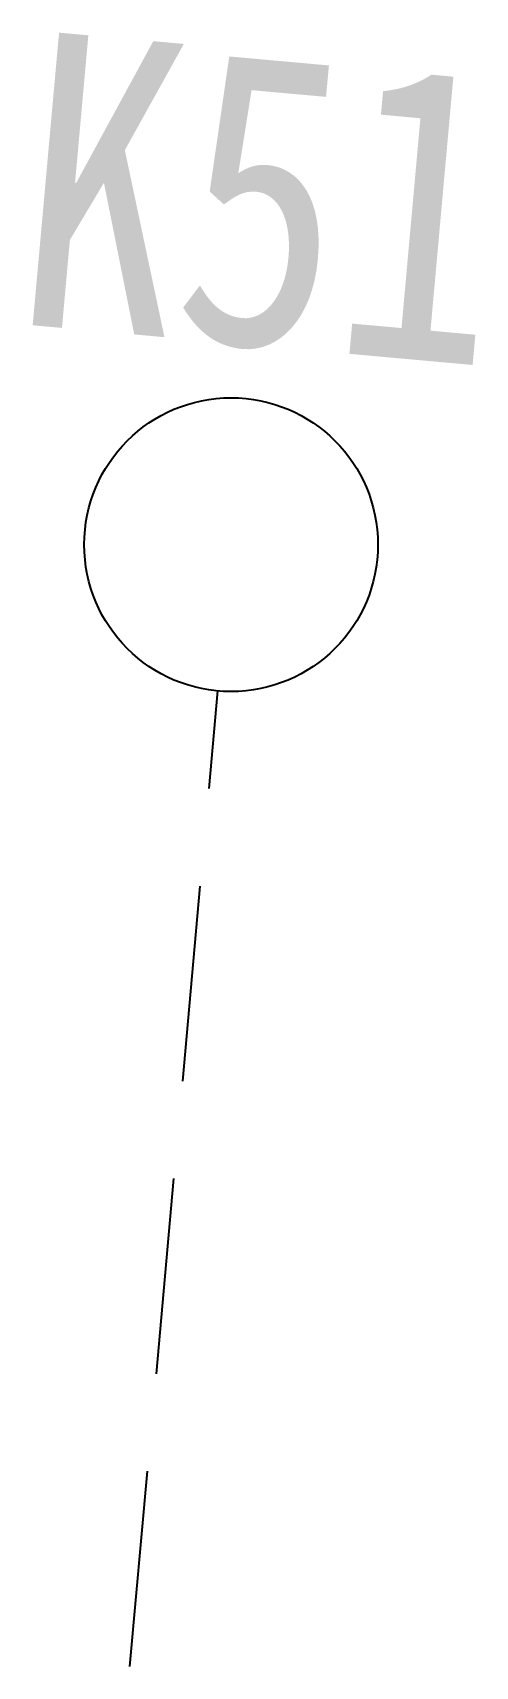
# Model space of a CAD drawing. Header units: inches. Extents: x 510447 to 606954, y 1095553 to 1134812.
# Drawn here: x 512505.1 to 512618.1, y 1129168.9 to 1129585.9 of the extents above; entities that cross this region are included whole.
import ezdxf

# ---------------------------------------------------------------- set-up
doc = ezdxf.new("R2010")
doc.units = ezdxf.units.IN
doc.header["$MEASUREMENT"] = 0
doc.linetypes.add('Kilométrica grande$1$JIS_02_2.0', pattern=[3, 2, -1])
doc.layers.add('Kilométrica grande$0$0-KM GRANDE', color=220, linetype='Continuous')
doc.styles.add('Kilométrica grande$0$哥Arial', font='Arial.ttf', dxfattribs={"width": 0.8})

# ---------------------------------------------------------------- blocks, each defined once
blk = doc.blocks.new('Kilométrica grande')
at = {"layer": 'Kilométrica grande$0$0-KM GRANDE', "linetype": 'Kilométrica grande$1$JIS_02_2.0', "lineweight": -3, "ltscale": 25}
blk.add_line((512529.91, 1129168.86), (512552.37, 1129417.85), dxfattribs=at)
at = {"layer": 'Kilométrica grande$0$0-KM GRANDE'}
blk.add_circle((512555.74, 1129455.2), 37.5, dxfattribs=at)
at = {"layer": 'Kilométrica grande$0$0-KM GRANDE', "linetype": 'Continuous', "lineweight": -3, "insert": (512560.24, 1129505, 0), "char_height": 75, "attachment_point": 8, "rotation": 354.8443, "style": 'Kilométrica grande$0$哥Arial'}
blk.add_mtext('{\\fSimHei|b0|i0|c134|p2;K51}', dxfattribs=at)

msp = doc.modelspace()

# ---------------------------------------------------------------- block references
msp.add_blockref('Kilométrica grande', (0, 0))

doc.saveas('drawing.dxf')
